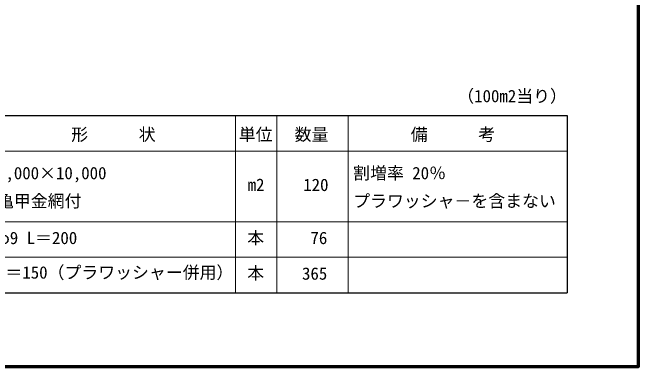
# Model space of a CAD drawing. Units: millimetres, scale not verified. Extents: x 200 to 8200, y 200 to 5824.
# Drawn here: x 5606 to 8200, y 200 to 1669 of the extents above; entities that cross this region are included whole.
import ezdxf
from ezdxf.enums import TextEntityAlignment as Align

# ---------------------------------------------------------------- set-up
doc = ezdxf.new("R2010")
doc.units = ezdxf.units.MM
doc.header["$LTSCALE"] = 20
for name, color, linetype, lineweight in [('C-MTR-FRAM', 5, 'Continuous', 25), ('C-MTR-LINE', 5, 'Continuous', 13), ('C-TTL', 2, 'Continuous', 70)]:
    doc.layers.add(name, color=color, linetype=linetype, lineweight=lineweight)
doc.layers.add('C-MTR-TXT', color=5, linetype='Continuous')
doc.styles.add('ＭＳ ゴシック', font='')
doc.styles.get('ＭＳ ゴシック').set_extended_font_data('MS Gothic')

msp = doc.modelspace()

# ---------------------------------------------------------------- linework, layer by layer
at = {"layer": 'C-MTR-FRAM'}
for p, q in [((4625.93, 1241.38), (7903.82, 1241.38)), ((7903.82, 1241.38), (7903.82, 506.38)), ((4625.93, 506.38), (7903.82, 506.38))]:
    msp.add_line(p, q, dxfattribs=at)
at = {"layer": 'C-MTR-LINE'}
for p, q in [((6529.05, 1241.79), (6529.05, 506.38)), ((6701.37, 1241.38), (6701.37, 506.38)), ((6996.91, 1241.38), (6996.91, 506.38)), ((4625.93, 1094.38), (7903.82, 1094.38)), ((4625.93, 800.38), (7903.82, 800.38)), ((4625.93, 653.38), (7903.82, 653.38))]:
    msp.add_line(p, q, dxfattribs=at)
at = {"layer": 'C-TTL'}
msp.add_lwpolyline([(200, 200), (8200, 200), (8200, 5740), (200, 5740)], close=True, dxfattribs=at)

# ---------------------------------------------------------------- texts
at = {"layer": 'C-MTR-TXT', "style": 'ＭＳ ゴシック'}
for s, p in [('（100m2当り）', (7448.82, 1281.38)), ('亀甲金網付', (5541.19, 845.88)), ('プラワッシャ－を含まない', (7017.46, 845.88)), ('φ9 L＝200', (5541.19, 692.58)), ('L＝150（プラワッシャー併用）', (5541.19, 549.26))]:
    msp.add_text(s, height=51.32, dxfattribs=at).set_placement(p, align=Align.BOTTOM_LEFT)
for s, p in [('形\u3000\u3000\u3000状\u3000', (5848.67, 1162.99)), ('数量', (6774.83, 1162.99)), ('\u3000備\u3000\u3000\u3000考\u3000', (7185.89, 1162.99)), ('1,000×10,000', (5541.19, 1002.75)), ('割増率 20％', (7017.46, 1002.75))]:
    msp.add_text(s, height=51.32, dxfattribs=at).set_placement(p, align=Align.MIDDLE_LEFT)
msp.add_text('単位', height=51.32, dxfattribs=at).set_placement((6613.35, 1162.99), align=Align.MIDDLE_CENTER)
for s, p in [('m2', (6615.04, 913.27)), ('本', (6613.35, 693.04)), ('本', (6613.35, 546.49))]:
    msp.add_text(s, height=51.32, dxfattribs=at).set_placement(p, align=Align.BOTTOM_CENTER)
for s, p in [('120', (6915.18, 912.81)), ('76', (6910.12, 692.58)), ('365', (6910.12, 544.79))]:
    msp.add_text(s, height=51.32, dxfattribs=at).set_placement(p, align=Align.BOTTOM_RIGHT)

doc.saveas('drawing.dxf')
